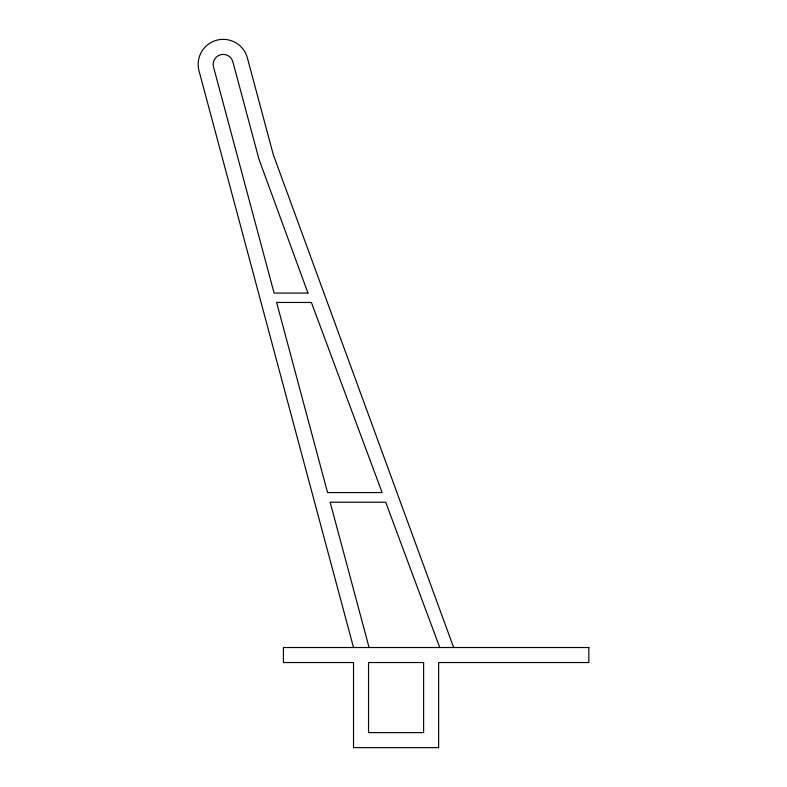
<?xml version="1.0" encoding="UTF-8"?>
<svg xmlns="http://www.w3.org/2000/svg" width="787" height="787" viewBox="0 0 787 787"><rect width="100%" height="100%" fill="white"/><g stroke="black" fill="none" stroke-linecap="round" stroke-linejoin="round"><path stroke-width="1.18" d="M439.756 647.514L385.719 502.244L330.147 502.244L369.073 647.514M453.656 647.514L273.286 154.636L247.374 57.904A25.036 25.036 0 0 0 216.71 40.206A25.036 25.036 0 0 0 199.013 70.86L353.52 647.514M307.953 293.069L274.092 293.069L213.513 66.974A10.015 10.015 0 0 1 220.596 54.716A10.015 10.015 0 0 1 232.863 61.789L258.953 159.161L307.953 293.069M311.396 302.464L276.621 302.464L327.559 492.573L382.118 492.573L311.396 302.464M588.843 647.514L283.428 647.514L283.428 662.536L353.52 662.536L353.52 747.65L438.634 747.65L438.634 662.536L588.843 662.536L588.843 647.514M423.613 662.536L368.542 662.536L368.542 732.628L423.613 732.628L423.613 662.536"/></g></svg>
